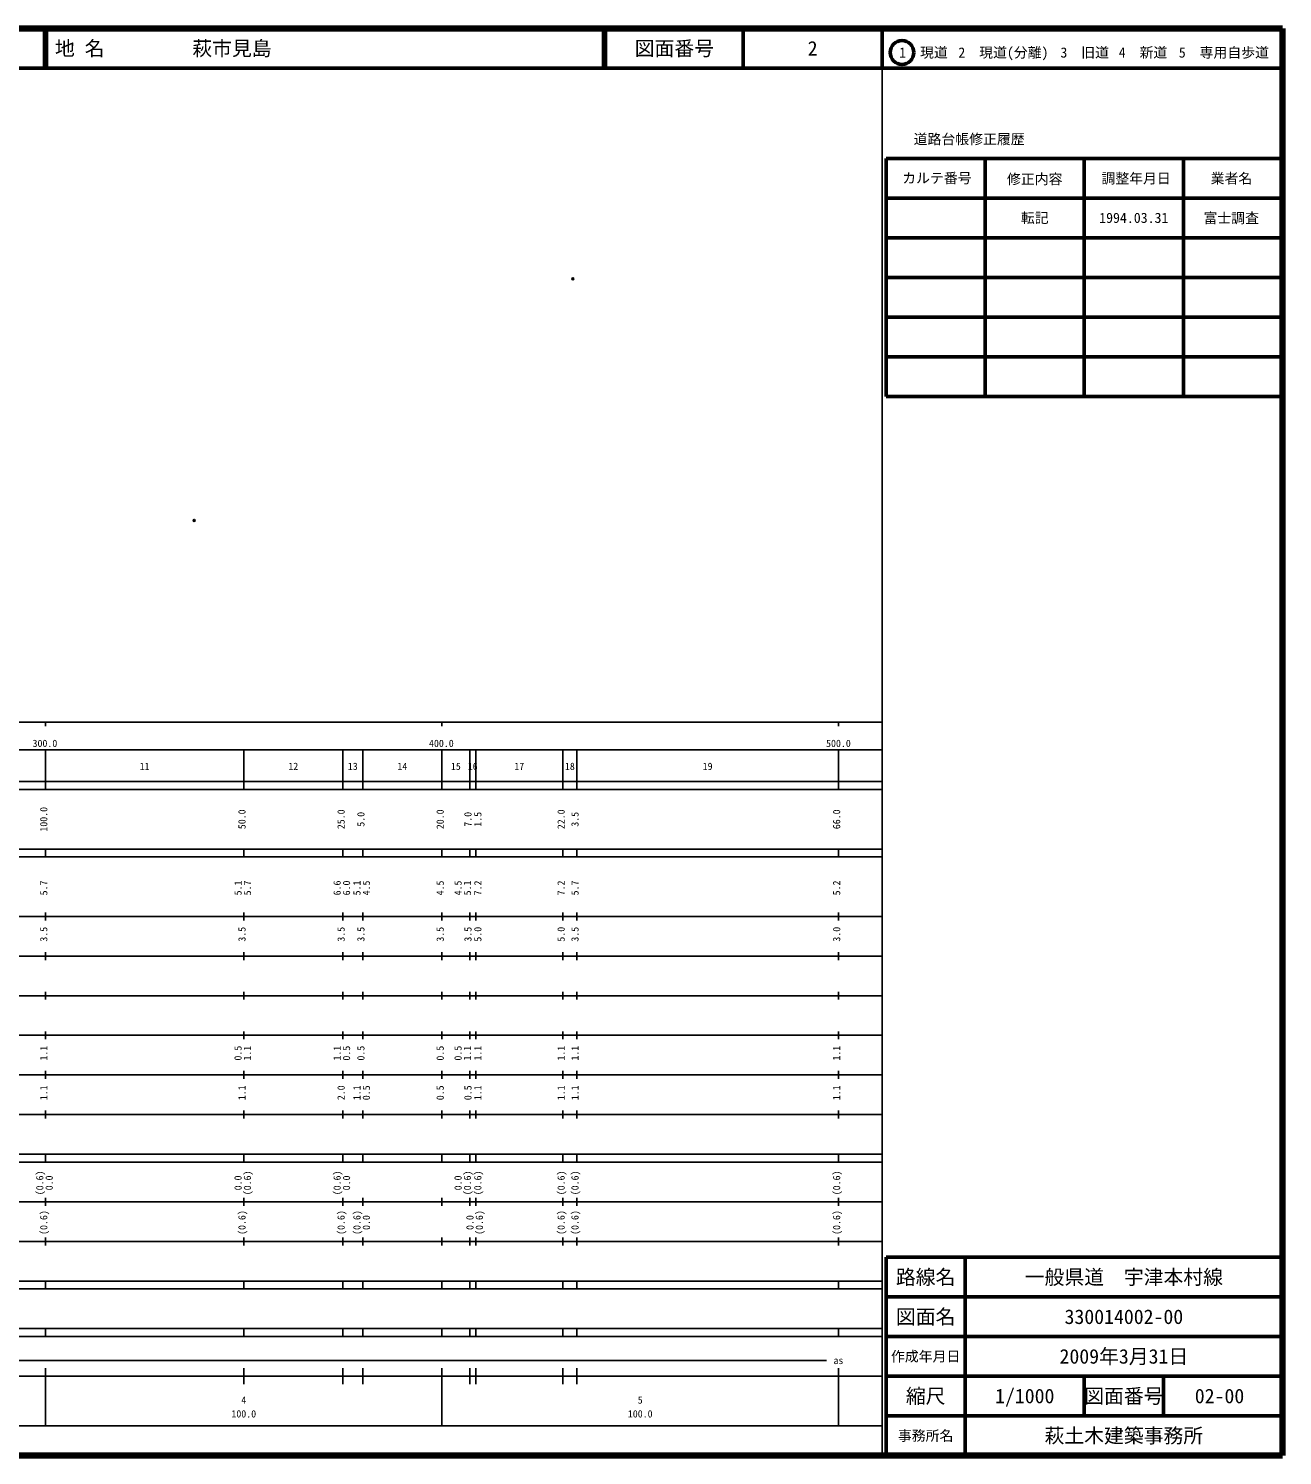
# Model space of a CAD drawing. Units: millimetres on the paper. Extents: x 40 to 680, y 20 to 380.
# Drawn here: x 363.7 to 680, y 20 to 380 of the extents above; entities that cross this region are included whole.
import ezdxf
from ezdxf.enums import TextEntityAlignment as Align

# ---------------------------------------------------------------- set-up
doc = ezdxf.new("R2010")
doc.units = ezdxf.units.MM
doc.header["$PDMODE"] = 32
doc.header["$PDSIZE"] = 0.5
doc.layers.add('M-OTRS', color=6, linetype='Continuous')
doc.layers.add('M-TTL-TXT', color=7, linetype='Continuous')
for name, color, linetype, lineweight in [('M-TTL', 2, 'Continuous', 140), ('M-TTL-BAND', 7, 'Continuous', 25), ('M-TTL-FRAM', 2, 'Continuous', 50), ('M-TTL-LINE', 7, 'Continuous', 50)]:
    doc.layers.add(name, color=color, linetype=linetype, lineweight=lineweight)
doc.styles.add('ＭＳ ゴシック', font='')
doc.styles.get('ＭＳ ゴシック').set_extended_font_data('MS Gothic')

msp = doc.modelspace()

# ---------------------------------------------------------------- linework, layer by layer
at = {"layer": 'M-OTRS'}
for p in [(501.003, 316.846), (405.519, 255.89)]:
    msp.add_point(p, dxfattribs=at)
at = {"layer": 'M-TTL'}
for p, q in [((680, 380), (40, 380)), ((680, 20), (680, 380)), ((40, 20), (680, 20))]:
    msp.add_line(p, q, dxfattribs=at)
at = {"layer": 'M-TTL-BAND'}
for p, q in [((579, 20), (579, 370)), ((40, 205), (579, 205)), ((368, 205), (368, 204)), ((468, 205), (468, 204)), ((568, 205), (568, 204)), ((68, 198), (579, 198)), ((368, 188), (368, 198)), ((418, 188), (418, 198)), ((443, 188), (443, 198)), ((448, 188), (448, 198)), ((468, 188), (468, 198)), ((475, 188), (475, 198)), ((476.5, 188), (476.5, 198)), ((498.5, 188), (498.5, 198)), ((502, 188), (502, 198)), ((568, 188), (568, 198)), ((40, 190), (579, 190)), ((40, 188), (579, 188)), ((40, 173), (579, 173)), ((368, 171), (368, 173)), ((418, 171), (418, 173)), ((443, 171), (443, 173)), ((448, 171), (448, 173)), ((468, 171), (468, 173)), ((475, 171), (475, 173)), ((476.5, 171), (476.5, 173)), ((498.5, 171), (498.5, 173)), ((502, 171), (502, 173)), ((568, 171), (568, 173)), ((40, 171), (579, 171)), ((40, 156), (579, 156)), ((368, 155), (368, 157)), ((418, 155), (418, 157)), ((443, 155), (443, 157)), ((448, 155), (448, 157)), ((468, 155), (468, 157)), ((475, 155), (475, 157)), ((476.5, 155), (476.5, 157)), ((498.5, 155), (498.5, 157)), ((502, 155), (502, 157)), ((568, 155), (568, 157)), ((46, 146), (579, 146)), ((368, 145), (368, 147)), ((418, 145), (418, 147)), ((443, 145), (443, 147)), ((448, 145), (448, 147)), ((468, 145), (468, 147)), ((475, 145), (475, 147)), ((476.5, 145), (476.5, 147)), ((498.5, 145), (498.5, 147)), ((502, 145), (502, 147)), ((568, 145), (568, 147)), ((368, 135), (368, 137)), ((418, 135), (418, 137)), ((443, 135), (443, 137)), ((448, 135), (448, 137)), ((468, 135), (468, 137)), ((475, 135), (475, 137)), ((476.5, 135), (476.5, 137)), ((498.5, 135), (498.5, 137)), ((502, 135), (502, 137)), ((568, 135), (568, 137)), ((52, 136), (579, 136)), ((46, 126), (579, 126)), ((368, 125), (368, 127)), ((418, 125), (418, 127)), ((443, 125), (443, 127)), ((448, 125), (448, 127)), ((468, 125), (468, 127)), ((475, 125), (475, 127)), ((476.5, 125), (476.5, 127)), ((498.5, 125), (498.5, 127)), ((502, 125), (502, 127)), ((568, 125), (568, 127)), ((52, 116), (579, 116)), ((368, 115), (368, 117)), ((418, 115), (418, 117)), ((443, 115), (443, 117)), ((448, 115), (448, 117)), ((468, 115), (468, 117)), ((475, 115), (475, 117)), ((476.5, 115), (476.5, 117)), ((498.5, 115), (498.5, 117)), ((502, 115), (502, 117)), ((568, 115), (568, 117)), ((46, 106), (579, 106)), ((368, 105), (368, 107)), ((418, 105), (418, 107)), ((443, 105), (443, 107)), ((448, 105), (448, 107)), ((468, 105), (468, 107)), ((475, 105), (475, 107)), ((476.5, 105), (476.5, 107)), ((498.5, 105), (498.5, 107)), ((502, 105), (502, 107)), ((568, 105), (568, 107)), ((40, 96), (579, 96)), ((40, 94), (579, 94)), ((368, 94), (368, 96)), ((418, 94), (418, 96)), ((443, 94), (443, 96)), ((448, 94), (448, 96)), ((468, 94), (468, 96)), ((475, 94), (475, 96)), ((476.5, 94), (476.5, 96)), ((498.5, 94), (498.5, 96)), ((502, 94), (502, 96)), ((568, 94), (568, 96)), ((49, 84), (579, 84)), ((368, 83), (368, 85)), ((418, 83), (418, 85)), ((443, 83), (443, 85)), ((448, 83), (448, 85)), ((468, 83), (468, 85)), ((475, 83), (475, 85)), ((476.5, 83), (476.5, 85)), ((498.5, 83), (498.5, 85)), ((502, 83), (502, 85)), ((568, 83), (568, 85)), ((40, 74), (579, 74)), ((368, 73), (368, 75)), ((418, 73), (418, 75)), ((443, 73), (443, 75)), ((448, 73), (448, 75)), ((468, 73), (468, 75)), ((475, 73), (475, 75)), ((476.5, 73), (476.5, 75)), ((498.5, 73), (498.5, 75)), ((502, 73), (502, 75)), ((568, 73), (568, 75)), ((40, 64), (579, 64)), ((40, 62), (579, 62)), ((368, 62), (368, 64)), ((418, 62), (418, 64)), ((443, 62), (443, 64)), ((448, 62), (448, 64)), ((468, 62), (468, 64)), ((475, 62), (475, 64)), ((476.5, 62), (476.5, 64)), ((498.5, 62), (498.5, 64)), ((502, 62), (502, 64)), ((568, 62), (568, 64)), ((40, 52), (579, 52)), ((368, 50), (368, 52)), ((418, 50), (418, 52)), ((443, 50), (443, 52)), ((448, 50), (448, 52)), ((468, 50), (468, 52)), ((475, 50), (475, 52)), ((476.5, 50), (476.5, 52)), ((498.5, 50), (498.5, 52)), ((502, 50), (502, 52)), ((568, 50), (568, 52)), ((40, 50), (579, 50)), ((71, 44), (565, 44)), ((40, 40), (579, 40)), ((368, 27.5), (368, 42)), ((418, 38), (418, 42)), ((443, 38), (443, 42)), ((448, 38), (448, 42)), ((468, 27.5), (468, 42)), ((475, 38), (475, 42)), ((476.5, 38), (476.5, 42)), ((498.5, 38), (498.5, 42)), ((502, 38), (502, 42)), ((568, 27.5), (568, 42)), ((68, 27.5), (579, 27.5))]:
    msp.add_line(p, q, dxfattribs=at)
at = {"layer": 'M-TTL-FRAM'}
for p, q in [((580, 347.197), (580, 287.197)), ((580, 347.197), (680, 347.197)), ((580, 287.197), (680, 287.197)), ((680, 70), (580, 70)), ((580, 70), (580, 20))]:
    msp.add_line(p, q, dxfattribs=at)
at = {"layer": 'M-TTL-LINE'}
for p, q in [((367.75, 380), (367.75, 370)), ((368.25, 380), (368.25, 370)), ((508.747, 380), (508.747, 370)), ((509.247, 380), (509.247, 370)), ((543.997, 380), (543.997, 370)), ((579, 380), (579, 370)), ((40, 370), (680, 370)), ((605, 347.197), (605, 287.197)), ((630, 347.197), (630, 287.197)), ((655, 347.197), (655, 287.197)), ((580, 337.197), (680, 337.197)), ((580, 327.197), (680, 327.197)), ((580, 317.197), (680, 317.197)), ((580, 307.197), (680, 307.197)), ((580, 297.197), (680, 297.197)), ((600, 70), (600, 20)), ((680, 60), (580, 60)), ((680, 50), (580, 50)), ((680, 40), (580, 40)), ((630, 40), (630, 30)), ((650, 40), (650, 30)), ((680, 30), (580, 30))]:
    msp.add_line(p, q, dxfattribs=at)
msp.add_circle((584.031, 373.958), 3, dxfattribs=at)

# ---------------------------------------------------------------- texts
at = {"layer": 'M-TTL-BAND', "style": 'ＭＳ ゴシック'}
for s, p in [('300.0', (367.844, 198.195)), ('400.0', (467.844, 198.195)), ('500.0', (568, 198.195)), ('11', (393, 192.405)), ('12', (430.5, 192.405)), ('13', (445.5, 192.405)), ('14', (458, 192.405)), ('15', (471.5, 192.405)), ('16', (475.75, 192.405)), ('17', (487.5, 192.405)), ('18', (500.25, 192.405)), ('19', (535, 192.405)), ('as', (568, 42.5)), ('4', (418, 32.523)), ('5', (518, 32.523)), ('100.0', (418, 29.033)), ('100.0', (518, 29.033))]:
    msp.add_text(s, height=1.833, dxfattribs=at).set_placement(p, align=Align.BOTTOM_CENTER)
for s, p in [('100.0', (369, 180.5)), ('50.0', (419, 180.5)), ('25.0', (444, 180.5)), ('5.0', (449, 180.5)), ('20.0', (469, 180.5)), ('7.0', (476, 180.5)), ('1.5', (478.5, 180.5)), ('22.0', (499.5, 180.5)), ('3.5', (503, 180.5)), ('66.0', (569, 180.5)), ('5.7', (369, 163.174)), ('5.1', (418, 163.174)), ('5.7', (420.37, 163.174)), ('6.6', (443, 163.174)), ('6.0', (445.37, 163.174)), ('5.1', (448, 163.174)), ('4.5', (450.37, 163.174)), ('4.5', (469, 163.174)), ('4.5', (473.5, 163.174)), ('5.1', (475.87, 163.174)), ('7.2', (478.5, 163.174)), ('7.2', (499.5, 163.174)), ('5.7', (503, 163.174)), ('5.2', (569, 163.174)), ('3.5', (369, 151.5)), ('3.5', (419, 151.5)), ('3.5', (444, 151.5)), ('3.5', (449, 151.5)), ('3.5', (469, 151.5)), ('3.5', (476, 151.5)), ('5.0', (478.5, 151.5)), ('5.0', (499.5, 151.5)), ('3.5', (503, 151.5)), ('3.0', (569, 151.5)), ('1.1', (369, 121.5)), ('0.5', (418, 121.5)), ('1.1', (420.37, 121.5)), ('1.1', (443, 121.5)), ('0.5', (445.37, 121.5)), ('0.5', (449, 121.5)), ('0.5', (469, 121.5)), ('0.5', (473.5, 121.5)), ('1.1', (475.87, 121.5)), ('1.1', (478.5, 121.5)), ('1.1', (499.5, 121.5)), ('1.1', (503, 121.5)), ('1.1', (569, 121.5)), ('1.1', (369, 111.5)), ('1.1', (419, 111.5)), ('2.0', (444, 111.5)), ('1.1', (448, 111.5)), ('0.5', (450.37, 111.5)), ('0.5', (469, 111.5)), ('0.5', (476, 111.5)), ('1.1', (478.5, 111.5)), ('1.1', (499.5, 111.5)), ('1.1', (503, 111.5)), ('1.1', (569, 111.5)), ('(0.6)', (368, 88.764)), ('0.0', (370.37, 88.764)), ('0.0', (418, 88.764)), ('(0.6)', (420.37, 88.764)), ('(0.6)', (443, 88.764)), ('0.0', (445.37, 88.764)), ('0.0', (473.5, 88.764)), ('(0.6)', (475.87, 88.764)), ('(0.6)', (478.5, 88.764)), ('(0.6)', (499.5, 88.764)), ('(0.6)', (503, 88.764)), ('(0.6)', (569, 88.764)), ('(0.6)', (369, 78.764)), ('(0.6)', (419, 78.764)), ('(0.6)', (444, 78.764)), ('(0.6)', (448, 78.764)), ('0.0', (450.37, 78.764)), ('0.0', (476.5, 78.764)), ('(0.6)', (478.87, 78.764)), ('(0.6)', (499.5, 78.764)), ('(0.6)', (503, 78.764)), ('(0.6)', (569, 78.764))]:
    msp.add_text(s, height=1.833, rotation=90, dxfattribs=at).set_placement(p, align=Align.BOTTOM_CENTER)
at = {"layer": 'M-TTL-TXT', "style": 'ＭＳ ゴシック'}
for s, p in [('地 名', (370.38, 375)), ('萩市見島', (405.024, 375))]:
    msp.add_text(s, height=3.666, dxfattribs=at).set_placement(p, align=Align.MIDDLE_LEFT)
for s, height, p in [('図面番号', 3.666, (526.622, 375)), ('2', 3.666, (561.497, 375)), ('1\u3000現道', 2.566, (589.448, 373.958)), ('2\u3000現道(分離)', 2.566, (609.619, 373.958)), ('3\u3000旧道', 2.566, (630.121, 373.958)), ('4\u3000新道', 2.566, (644.824, 373.958)), ('5\u3000専用自歩道', 2.566, (665.228, 373.958)), ('道路台帳修正履歴', 2.566, (600.968, 352.113)), ('カルテ番号', 2.566, (592.839, 342.277)), ('修正内容', 2.566, (617.509, 342.023)), ('調整年月日', 2.566, (643.089, 342.197)), ('業者名', 2.566, (667.134, 342.197)), ('転記', 2.566, (617.5, 332.245)), ('1994.03.31', 2.566, (642.5, 332.245)), ('富士調査', 2.566, (667.077, 332.189)), ('路線名', 3.666, (590, 65)), ('路線名', 3.666, (590, 65)), ('一般県道\u3000宇津本村線', 3.666, (640, 65)), ('図面名', 3.666, (590, 55)), ('図面名', 3.666, (590, 55)), ('330014002-00', 3.666, (640, 55)), ('2009年3月31日', 3.666, (640, 45)), ('作成年月日', 2.566, (590, 45)), ('作成年月日', 2.566, (590, 45)), ('縮尺', 3.666, (590, 35)), ('縮尺', 3.666, (590, 35)), ('1/1000', 3.666, (615, 35)), ('図面番号', 3.666, (640, 35)), ('図面番号', 3.666, (640, 35)), ('02-00', 3.666, (664.125, 35)), ('事務所名', 2.566, (590, 25)), ('事務所名', 2.566, (590, 25)), ('萩土木建築事務所', 3.666, (640, 25))]:
    msp.add_text(s, height=height, dxfattribs=at).set_placement(p, align=Align.MIDDLE_CENTER)

doc.saveas('drawing.dxf')
